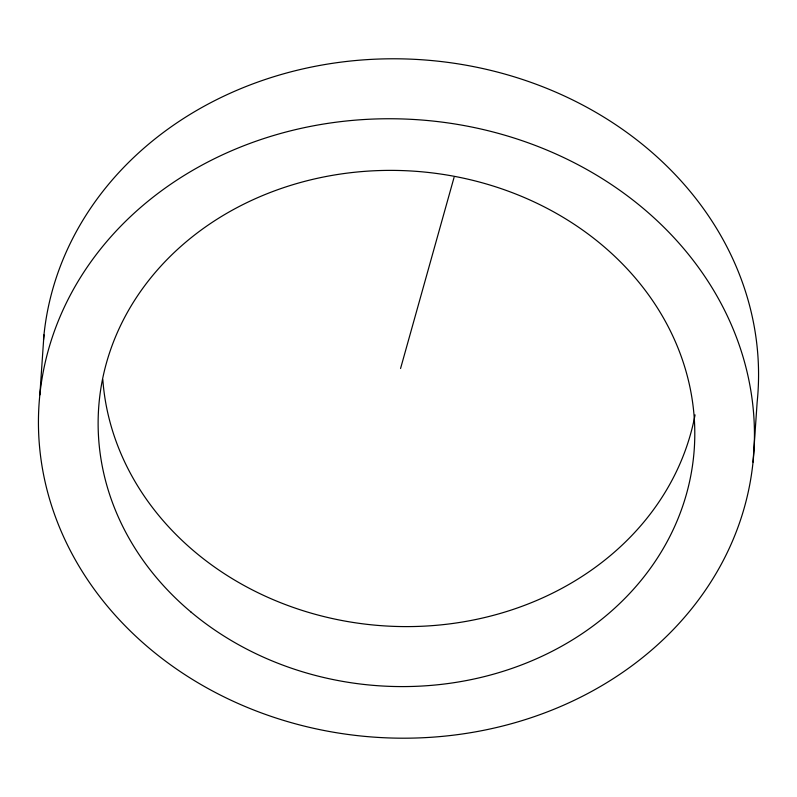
<?xml version="1.0" encoding="UTF-8"?>
<svg xmlns="http://www.w3.org/2000/svg" width="797" height="797" viewBox="0 0 797 797"><rect width="100%" height="100%" fill="white"/><g stroke="black" fill="none" stroke-linecap="round" stroke-linejoin="round"><path stroke-width="1.2" d="M39.85 394.864L43.965 334.879M753.035 462.121A358.212 309.475 3.9 0 0 245.625 145.034A358.212 309.475 3.9 0 0 190.672 678.327A358.212 309.475 3.9 0 0 753.035 462.121L757.15 402.136A358.212 309.475 3.9 0 0 429.444 60.353A358.212 309.475 3.9 0 0 43.506 339.791M400.562 368.503L454.071 177.382M695.054 414.878A298.506 257.899 3.9 0 1 386.027 625.994A298.506 257.899 3.9 0 1 102.823 379.621M190.891 611.957A298.506 257.899 3.9 0 0 686.476 493.981A298.506 257.899 3.9 0 0 311.956 179.544A298.506 257.899 3.9 0 0 190.891 611.957"/></g></svg>
